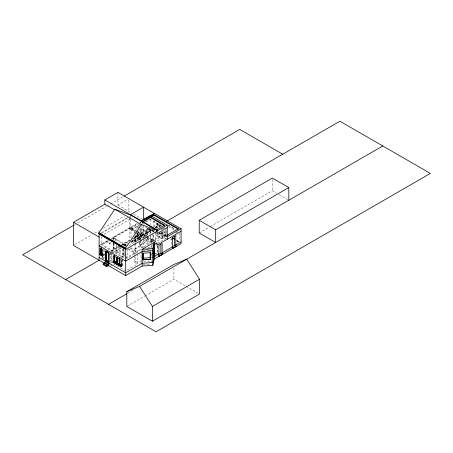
<?xml version="1.0" encoding="UTF-8"?>
<svg xmlns="http://www.w3.org/2000/svg" width="453" height="453" viewBox="0 0 453 453"><rect width="100%" height="100%" fill="white"/><g stroke="black" fill="none" stroke-linecap="round" stroke-linejoin="round"><path stroke-width="0.34" stroke-dasharray="2.27 1.7" d="M150.991 248.278L151.829 244.569M150.781 250.939L151.047 249.756M151.183 255.537L151.721 251.896M151.41 258.165L151.693 256.925M150.991 262.808L151.693 259.711M74.02 225.101L75.243 224.399M77.689 222.984L106.432 206.392M107.044 206.036L123.556 196.506M117.922 192.366L117.922 205.039L127.672 199.405M74.739 244.75L92.384 234.558M94.819 233.153L99.077 230.696M103.335 228.238L124.632 215.939M101.534 232.616L128.658 216.953M129.258 216.608L130.464 215.911M101.353 233.352L128.114 217.899M103.935 234.28L130.424 218.992M101.353 236.704L101.353 244.076L106.398 241.166L109.762 243.108L110.985 242.4M113.125 240.407L113.125 237.281L129.332 227.927L135.419 231.443M137.072 223.454L130.464 227.27L131.013 227.587L137.599 223.788M99.122 245.702L108.159 240.486M111.178 238.742L130.464 227.61L137.112 231.443M109.009 240.628L101.353 245.05L111.189 250.73L118.845 246.307M111.902 238.958L113.125 238.25L122.967 243.929L122.967 245.311M113.862 239.982L113.862 237.825L129.875 228.578L135.085 231.585M113.125 238.352L113.862 237.927M131.013 227.587L131.013 228.221L139.394 223.38M139.988 223.035L141.189 222.344M130.464 219.354L130.464 229.807L140.673 223.907M139.92 224.977L131.013 230.118L131.013 238.301M145.294 221.874L150.13 219.082M146.342 221.862L150.504 219.456L161.738 225.945M114.66 240.283L116.495 239.224L116.495 240.192L115.272 240.9M106.398 241.166L106.398 242.134L109.762 244.076L112.208 242.666M138.76 230.464L141.143 229.088L146.738 232.315L146.738 235.724M146.885 235.271L146.885 228.516L147.395 228.221L150.685 230.118L150.685 234.173M136.059 241.879L136.059 235.186L137.191 234.535L140.481 236.432M150.504 227.695L140.3 233.584L136.234 231.24M156.795 228.148L156.795 223.975L157.304 223.68L161.404 226.047M121.789 244.609L122.967 243.929M113.862 237.825L123.697 243.51L130.221 239.739M134.377 237.344L139.717 234.258L139.717 239.784M103.584 255.333L104.349 254.886L104.349 248.51M103.709 255.43L104.886 254.75M110.775 251.347L114.043 249.671L114.043 243.652M113.862 243.408L113.862 249.569L119.201 246.483M121.574 245.113L129.875 240.322L129.875 228.578M131.608 239.32L136.97 236.223L140.628 238.335L140.628 228.793M141.579 224.609L141.579 233.522L150.504 228.369M111.189 250.73L111.919 251.251L119.575 246.732M122.52 245.033L123.697 244.354L126.093 245.736M124.428 246.002L124.428 243.929L129.173 241.189M133.329 238.793L140.447 234.682L144.643 237.106M125.271 246.709L125.271 244.626L127.695 243.227M131.931 240.781L134.96 239.031L135.69 239.456L135.69 242.23M146.738 232.315L140.775 235.758L140.775 239.847M139.314 227.44L147.248 232.021L152.735 228.856L152.735 233.029M154.971 227.565L158.992 225.243L158.992 227.332M146.885 228.516L150.175 230.418L150.685 230.118M101.557 258.827L104.598 257.066M108.856 254.609L110.679 253.555M111.291 253.204L121.025 247.581M124.065 245.826L127.112 244.071M131.37 241.613L152.055 229.671M155.713 227.559L160.594 224.739M137.486 232.644L137.486 238.21L142.972 235.039L145.764 236.653M143.482 225.005L143.482 234.745L151.948 229.858M130.849 242.253L135.69 239.456M152.508 229.914L141.579 236.223L141.579 239.003M155.543 228.159L159.796 225.707L160.889 226.341M103.182 258.521L105.011 257.463M108.663 255.356L111.104 253.946M113.539 252.542L121.461 247.967M124.507 246.206L126.948 244.801M130.6 242.689L152.542 230.022M116.234 245.09L116.234 251.783L116.97 251.364L120.187 253.221L120.187 247.196M132.231 240.367L134.671 241.777L135.549 241.862L135.549 233.833M137.961 239.875L138.471 240.169L138.471 231.472L137.961 231.177L137.961 239.875L140.628 238.335M128.748 245.656L153.686 231.262L148.205 228.097M135.549 241.862L135.181 242.072L135.181 235.934M138.471 240.169L141.143 238.629L141.143 229.088M143.59 237.383L142.457 238.04L144.224 239.059M116.234 251.783L119.456 253.64L120.187 253.221M161.126 229.711L164.694 227.649M164.728 227.842L162.536 229.105L163.046 229.405M126.438 250.113L127.174 249.688L127.174 257.253L125.526 256.302M150.175 236.5L150.175 239.201L150.685 238.907L153.25 240.384L158.992 237.066L158.992 232.196M139.348 242.44L139.348 245.786L146.738 241.862L146.738 238.454M156.795 234.411L156.795 235.803L157.304 235.503L161.987 238.21L162.536 237.893L163.046 238.187L163.046 231.432M122.746 248.85L122.746 255.543L125.271 254.337M110.532 252.078L110.532 262.089L111.189 262.468L112.367 261.789M120.611 257.027L122.967 255.668L122.967 249.456M134.96 243.89L134.96 248.742L139.717 246.002L139.717 242.548M121.342 257.451L123.697 256.092L126.438 257.678M126.002 254.762L124.428 255.668L124.428 249.456M134.96 248.742L135.69 249.167L140.447 246.421L142.457 247.581L142.457 241.449M142.978 241.381L147.248 243.844L152.735 240.679L152.735 233.725M127.74 249.15A2.112 1.223 60 0 1 127.939 249.246L133.097 252.23L133.833 251.806A2.112 1.223 60 0 1 135.317 254.167M163.046 238.187L161.987 238.799L159.796 237.531L141.579 248.046L141.579 239.699M125.708 258.142L141.523 249.008M146.902 236.591L155.77 241.715L164.694 236.562L164.694 229.02M165.826 229.909L165.826 235.99L166.013 229.626M143.188 250.962L145.6 249.569M148.012 248.176L152.418 245.634M157.599 243.357L166.562 238.182M175.532 233.006L177.921 231.625M122.638 259.071L122.638 265.447L121.868 265.888L121.868 260.152M134.598 255.509L134.598 262.383L135.328 261.964L141.064 261.987L150.713 261.256M137.486 253.691L137.486 264.054L125.708 270.849L112.52 263.238M154.875 256.8L156.619 255.792M199.218 232.972L209.58 226.987M210.186 226.636L272.361 190.741L276.63 193.204M127.503 293.38L133.624 289.846M126.806 306.449L144.547 296.205M145.158 295.854L173.912 279.252L185.492 285.939M145.198 249.931L147.955 249.728M143.131 264.614L150.713 264.042M130.481 247.423L135.328 250.22L141.064 250.243M279.065 194.614L287.598 199.541M168.403 225.232L175.6 229.388M168.323 225.396L174.92 229.207M168.323 226.664L173.72 229.779M177.321 231.857L178.516 232.548M156.795 223.975L158.992 225.243M117.922 205.039L131.33 212.78M133.765 214.184L142.299 219.11M154.49 226.534L157.14 228.063M162.961 231.421L166.591 233.516M176.63 240.328L178.986 241.687M176.63 240.537L178.986 241.896M176.449 240.645L178.805 242.004M161.138 232.1L166.574 235.243M176.846 241.172L178.663 242.219M160.424 232.661L166.013 235.883M167.253 236.732L165.974 235.99L165.974 238.527M165.826 235.99L166.342 236.285L166.342 228.176M160.402 233.153L166.438 236.642M170.668 239.082L173.686 240.826M160.022 233.187L165.974 236.625M142.174 223.052L145.13 224.756M152.871 229.733L155.232 231.098M158.782 233.148L164.694 236.562M154.094 231.664L150.504 229.592L140.3 235.486L140.3 227.904M154.671 231.998L156.489 233.046M157.049 233.374L166.058 238.572M145.685 226.981L154.06 231.817M154.66 232.163L156.455 233.199M156.795 235.803L158.992 237.066M138.703 227.089L137.486 226.381L137.486 228.471M139.411 228.086L136.97 226.681L136.97 230.09M141.579 233.522L146.313 236.251M143.482 234.745L147.395 237.004M137.406 231.619L157.049 242.961M150.175 239.201L152.735 240.679M131.013 228.221L135.657 230.9M137.854 232.848L146.381 237.768M146.987 238.119L153.686 241.987L153.686 234.614M135.662 231.919L139.717 234.258M147.044 238.488L153.035 241.947M130.464 229.807L135.674 232.814M136.251 233.148L152.423 242.485M155.855 244.461L157.049 245.152M144.813 239.399L150.702 242.797M136.059 235.186L139.348 237.089L139.348 239.767M143.941 240.243L146.738 241.862M137.486 238.21L140.538 239.971M149.541 249.773L150.719 250.452M155.43 253.17L156.608 253.85M155.107 253.278L156.285 253.957M148.301 249.648L149.479 250.328M147.451 249.62L148.629 250.299M147.123 249.728L148.301 250.407M131.563 241.29L135.498 243.561M139.348 245.786L139.717 246.002M113.125 237.281L116.495 239.224M124.428 243.929L126.851 245.328M125.271 244.626L126.002 245.05M130.294 248.159L137.486 252.31L125.708 259.11L111.919 251.149M133.833 251.806L128.669 248.827A2.112 1.223 60 0 0 128.471 248.731M186.098 286.29L198.289 293.329M134.598 262.383L137.486 264.054M101.353 244.076L125.102 257.791M121.455 264.762L122.638 265.447M101.925 257.117L104.773 258.765M110.487 264.846L112.31 265.905M272.361 179.484L272.361 190.741M179.796 233.142L179.796 241.143M173.912 267.995L173.912 279.252M171.279 238.136L171.279 246.585M162.536 231.811L162.536 237.893M161.987 231.251L161.987 238.799M159.869 222.485L159.869 227.412M159.796 225.707L159.796 227.1M159.796 231.97L159.796 237.531M157.672 223.035L157.672 227.7M157.599 246.036L157.599 253.074M157.599 255.186L157.599 255.69M157.304 223.68L157.304 227.853M157.304 234.116L157.304 235.503M157.197 245.894L157.197 253.499M156.393 222.593L156.393 228.221M155.77 232.802L155.77 241.715M154.49 220.52L154.49 226.857M153.76 221.16L153.76 226.726M153.25 228.561L153.25 232.038M153.25 234.818L153.25 240.384M151.97 243.946L151.97 247.4M150.685 234.852L150.685 238.907M150.504 219.348L150.504 224.943M150.175 230.418L150.175 233.793M147.395 228.221L147.395 235.651M147.248 232.021L147.248 235.498M147.248 236.194L147.248 243.844M143.59 238.748L143.59 247.689M142.972 226.693L142.972 235.039M141.064 251.625L141.064 261.987M140.775 240.532L140.775 245.305M140.447 234.682L140.481 239.779M140.447 240.209L140.447 246.421M140.3 221.97L140.3 223.238M137.191 234.535L137.191 242.565M136.97 233.499L136.97 236.223M135.69 242.921L135.69 249.167M135.328 250.22L135.328 254.399M135.328 257.145L135.328 261.964M135.034 236.211L135.034 241.568M134.96 239.031L134.96 243.193M134.671 232.23L134.671 233.595M134.671 237.004L134.671 241.777M130.464 216.596L130.464 218.663M129.332 217.87L129.332 227.927M128.89 200.113L128.89 212.078M123.697 243.51L123.697 245.736M123.697 249.031L123.697 256.092M123.476 249.099L123.476 255.118M122.089 260.022L122.089 265.764M121.908 259.49L121.795 265.509L121.795 260.215M119.456 245.611L119.456 253.64M116.97 246.007L116.97 251.364M113.312 242.066L113.312 250.096M113.125 243.142L113.125 249.988M111.919 252.621L111.919 262.893M111.189 254.252L111.189 262.468M109.762 243.108L109.762 244.076M103.805 249.467L103.805 255.203M133.097 252.23A2.112 1.223 60 0 1 134.598 254.818"/><path stroke-width="0.68" d="M142.174 266.075L152.831 265.271L152.831 248.504L154.224 242.349L142.174 249.309L142.174 266.075L125.708 275.583L108.188 265.464M154.224 244.592L152.831 250.741L142.174 251.545M153.142 257.497L153.142 251.115L154.077 246.97L154.077 253.352L154.365 253.431L153.108 257.853L153.539 255.951M153.363 257.87L154.365 253.221M152.831 265.271L154.224 259.116L154.224 242.349M125.708 248.725L125.345 248.935L98.754 233.584L98.754 233.074L114.79 209.246L130.464 214.982L157.418 230.543L157.418 230.118L130.826 214.773L130.464 214.982M157.418 230.118L157.049 230.334L141.381 224.597L125.345 248.425L98.754 233.074M107.752 264.456L108.85 263.822L105.373 261.811L105.373 251.047L108.884 253.029L108.85 265.339L106.653 266.607L103.182 264.603L103.182 263.839L104.281 263.21L104.281 262.446L107.752 264.456L107.752 265.215L73.522 245.452L73.522 222.281L104.824 204.207L104.824 199.926L117.922 192.366L154.49 213.482L149.615 216.296M73.409 225.458L22.65 254.762L156.064 331.789L430.35 173.431L339.909 121.211L166.704 221.211M124.167 196.149L239.75 129.422L282.723 154.23M98.754 233.584L99.122 233.374L99.122 260.232L65.623 279.569M140.9 220.99L150.504 215.447L167.253 225.118L167.253 239.263M142.474 220.334L154.49 213.397L181.075 228.748L181.075 243.612L154.224 259.116M145.345 218.759L143.522 219.818L143.522 207.146L130.424 214.705L104.824 199.926M146.568 218.057L148.397 217.004M151.364 215.838L153.76 214.456L178.516 228.748L167.168 235.3M142.174 221.732L150.504 216.925L164.694 225.118L156.364 229.926M151.364 216.472L153.76 215.09L178.516 229.382M142.174 222.366L150.504 217.559L164.694 225.753M100.107 254.382L100.107 248.006L102.667 249.484L102.667 255.86C103.601 257.168 96.914 253.816 101.427 253.623L103.069 254.569M99.745 254.592L99.926 254.275M109.031 252.944L106.506 251.658L106.506 260.611L108.884 261.981L106.58 260.566L106.58 251.613L108.958 252.989L108.884 261.981M102.854 255.968L102.667 256.279M157.049 230.753L157.418 230.543M157.049 231.007L167.253 225.118M105.373 261.053L106.144 260.611M157.049 231.262L125.708 249.354L99.122 234.008M106.325 260.718L106.104 251.047L107.661 251.942M106.506 260.611L109.031 261.896M104.281 262.446L105.373 261.811M167.253 227.649L157.049 233.538L157.049 230.334M113.273 261.981L113.273 255.605L120.957 260.039L121.138 266.732L112.91 262.196L114.592 261.222L116.897 262.553L116.676 257.389M103.182 263.839L106.653 265.849L107.752 265.215M112.91 262.196L113.091 261.879M119.201 258.182L119.201 264.139L116.857 262.785L116.897 257.259M121.33 265.113L119.382 264.241L119.382 258.952M167.253 236.732L181.075 228.748M142.587 251.307L125.708 261.053L99.122 245.702M154.037 244.699L157.049 242.961L157.049 245.152L181.075 231.285M288.816 187.576L215.673 229.807L215.673 242.474L199.218 232.972L199.218 220.305L272.361 178.074L288.816 187.576L288.816 200.243M121.138 266.523L120.957 266.84M158.878 253.64L154.224 256.33L152.831 262.48L142.174 263.289L125.708 272.791L99.122 257.446M158.686 254.558L160.855 253.306C165.583 253.657 157.763 257.168 158.878 255.922L158.878 245.367L162.134 243.488L162.134 254.042M172.361 246.659L174.53 245.407C179.258 245.758 171.444 249.269 172.559 248.029L172.559 237.468L175.809 235.588L175.809 246.149M162.134 252.819L172.559 246.8M175.809 244.92L181.075 241.879M158.697 256.239L162.502 254.042M172.372 248.34L176.177 246.149M126.806 291.67L173.912 264.473L186.71 259.195L199.513 279.252L199.513 294.037L152.406 321.228L126.806 306.449L126.806 291.67L139.603 286.392L382.808 145.979M108.522 304.337L126.891 293.731M152.406 321.228L152.406 306.449L199.513 279.252M142.174 249.309L152.831 248.504M142.995 253.108L142.995 258.21L150.175 257.666L150.775 259.156L143.08 259.739L143.301 253.193L150.481 252.649L150.481 259.025M143.046 259.801L150.775 259.365L150.741 259.008M152.899 253.261L154.365 253.431M199.218 220.305L215.673 229.807M172.514 237.95L174.864 239.309M172.514 238.159L173.692 238.839M114.79 209.246L141.381 224.597M104.824 204.207L114.581 209.841M176.177 246.358L175.996 246.041M172.372 248.131L172.559 248.448M162.502 254.258L162.316 253.94M158.697 256.03L158.878 256.347M99.122 232.865L125.708 248.216L125.708 275.583M100.934 234.416L102.14 235.118M106.37 237.559L110 239.654M113.624 241.743L115.436 242.791M116.648 243.488L117.854 244.19M119.06 244.886L120.877 245.934M73.522 222.281L99.122 237.061M101.313 253.686L102.961 254.637M121.217 265.175L119.49 264.178L119.49 258.884M101.206 247.791L101.206 253.748L103.29 254.909M121.11 265.237L114.371 261.347L114.371 255.396M103.069 255.033L101.025 253.856L101.025 248.114M121.279 265.549L114.19 261.455L114.19 255.719M99.745 254.382L102.854 256.177M112.91 261.981L121.138 266.732M106.291 260.735L108.879 262.23M108.731 262.315L105.923 260.735L105.923 251.398M139.603 286.392L152.406 306.449M142.995 258.21L143.301 259.569M174.53 236.256L174.53 245.407M160.855 244.156L160.855 253.306M153.76 214.456L153.76 215.09M150.504 216.925L150.504 217.559M150.175 252.564L150.175 257.666M143.046 259.592L143.08 259.948M130.826 214.773L130.826 215.192M125.345 248.425L125.345 248.935M119.603 259.484L119.603 264.116M119.309 258.119L119.309 264.071L116.97 262.723L116.97 257.429M117.078 257.366L117.078 262.661M116.783 257.321L116.783 262.615L114.479 261.285L114.479 255.996M114.592 255.928L114.592 261.222M106.653 251.574L106.653 260.526M106.653 265.849L106.653 266.607M106.325 251.619L106.291 260.039M106.144 251.024L106.144 260.82M101.427 248.329L101.427 253.623M101.24 247.989L101.24 253.725"/></g></svg>
